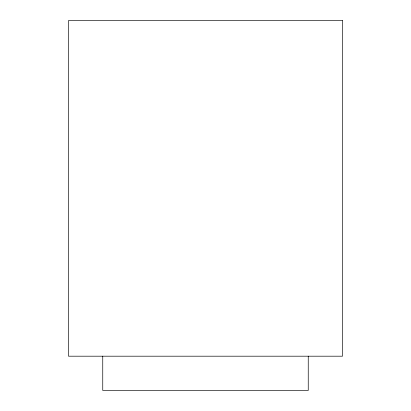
<?xml version="1.0" encoding="UTF-8"?>
<svg xmlns="http://www.w3.org/2000/svg" width="411" height="411" viewBox="0 0 411 411"><rect width="100%" height="100%" fill="white"/><g stroke="black" fill="none" stroke-linecap="round" stroke-linejoin="round"><path stroke-width="0.62" d="M308.245 356.193L308.245 390.44L102.75 390.44L102.75 356.193M342.497 20.55L68.503 20.55L68.503 356.193L342.497 356.193L342.497 20.55"/></g></svg>
